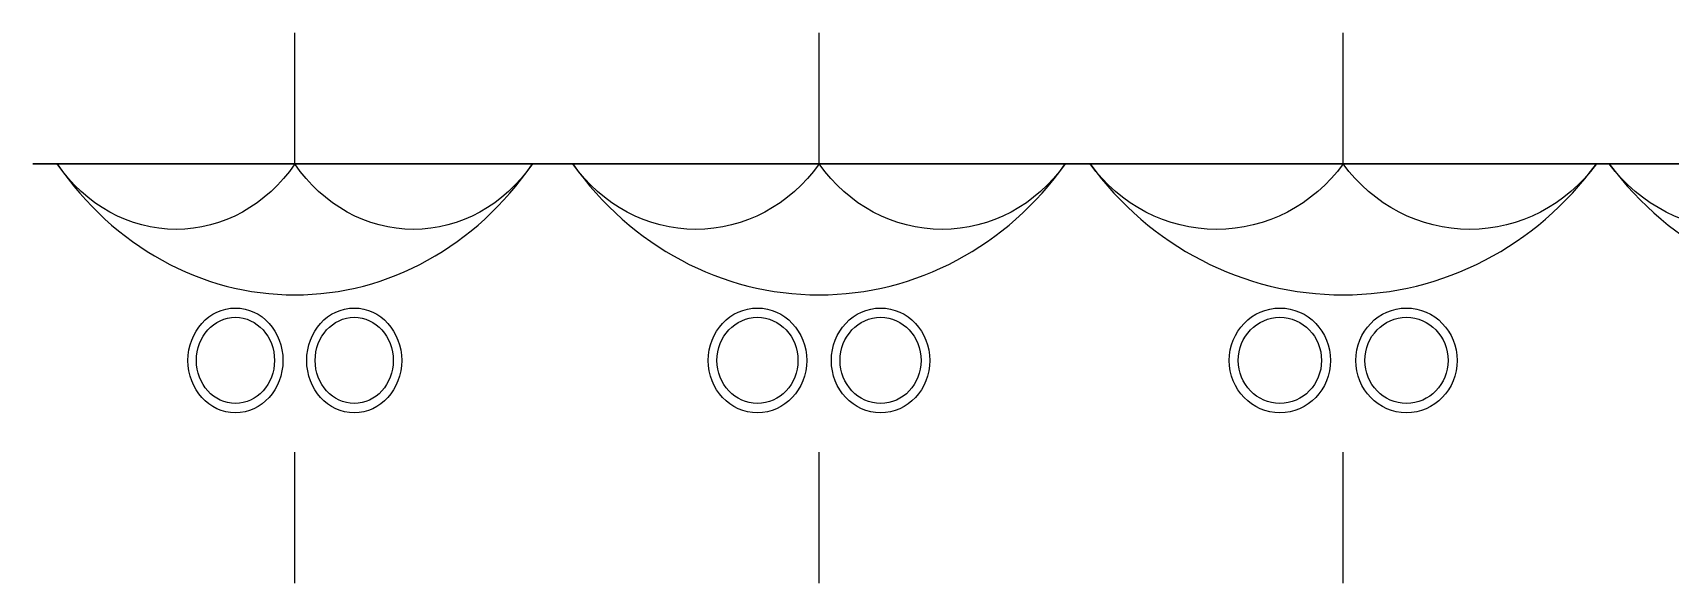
# Model space of a CAD drawing. Header units: inches. Extents: x -100 to 120, y -116 to 15.
# Drawn here: x -100 to -37.5, y -6 to 15 of the extents above; entities that cross this region are included whole.
import ezdxf

# ---------------------------------------------------------------- set-up
doc = ezdxf.new("R2010")
doc.units = ezdxf.units.IN
doc.header["$MEASUREMENT"] = 0

msp = doc.modelspace()

# ---------------------------------------------------------------- linework, layer by layer
at = {"extrusion": (-0.422618, 0, 0.906308)}
for p, q in [((-90, 10), (-90, 15)), ((-90, 10), (-99.063, 10, -4.226)), ((-90, -6), (-90, -1))]:
    msp.add_line(p, q, dxfattribs=at)
at = {"extrusion": (-0.34202, 0, 0.939693)}
for p, q in [((-70, 10), (-70, 15)), ((-70, 10), (-79.397, 10, -3.42)), ((-70, -6), (-70, -1))]:
    msp.add_line(p, q, dxfattribs=at)
at = {"extrusion": (-0.258819, 0, 0.965926)}
for p, q in [((-50, 10), (-50, 15)), ((-50, 10), (-59.659, 10, -2.588)), ((-50, -6), (-50, -1))]:
    msp.add_line(p, q, dxfattribs=at)
at = {"extrusion": (-1e-15, -1, -3e-16)}
for p, q in [((-90, 10), (-99.063, 10, -4.226)), ((-80.937, 10, 4.226), (-90, 10)), ((-70, 10), (-79.397, 10, -3.42)), ((-60.603, 10, 3.42), (-70, 10))]:
    msp.add_line(p, q, dxfattribs=at)
at = {"extrusion": (-1e-15, -1, -2e-16)}
for p, q in [((-50, 10), (-59.659, 10, -2.588)), ((-40.341, 10, 2.588), (-50, 10))]:
    msp.add_line(p, q, dxfattribs=at)
at = {"extrusion": (-1.1e-15, -1, -1e-16)}
msp.add_line((-30, 10), (-39.848, 10, -1.736), dxfattribs=at)
at = {"extrusion": (-0.173648, 0, 0.984808)}
msp.add_line((-30, 10), (-39.848, 10, -1.736), dxfattribs=at)
at = {"extrusion": (-0.422618, 0, 0.906308), "elevation": 38.036}
msp.add_lwpolyline([(-10, -81.568, -0.5), (-10, -91.568, 0.5), (-10, -71.568, -0.5)], format="xyb", close=True, dxfattribs=at)
at = {"extrusion": (-0.34202, 0, 0.939693), "elevation": 23.941}
msp.add_lwpolyline([(-10, -65.778, -0.5), (-10, -75.778, 0.5), (-10, -55.778, -0.5)], format="xyb", close=True, dxfattribs=at)
at = {"extrusion": (-0.258819, 0, 0.965926), "elevation": 12.941}
msp.add_lwpolyline([(-10, -48.296, -0.5), (-10, -58.296, 0.5), (-10, -38.296, -0.5)], format="xyb", close=True, dxfattribs=at)
at = {"extrusion": (-0.173648, 0, 0.984808), "elevation": 5.209}
msp.add_lwpolyline([(-10, -29.544, -0.5), (-10, -39.544, 0.5), (-10, -19.544, -0.5)], format="xyb", close=True, dxfattribs=at)
at = {"extrusion": (-1e-15, -1, -3e-16)}
for centre in [(-90, 0, -10), (-70, 0, -10)]:
    msp.add_circle(centre, 10, dxfattribs=at)
at = {"extrusion": (-1e-15, -1, -2e-16)}
msp.add_circle((-50, 0, -10), 10, dxfattribs=at)
at = {"extrusion": (-1.1e-15, -1, -1e-16)}
msp.add_circle((-30, 0, -10), 10, dxfattribs=at)
at = {"extrusion": (-0.422618, 0, 0.906308)}
for centre, radius in [((-2.5, -84.068, 38.036), 2), ((-2.5, -79.068, 38.036), 2), ((-2.5, -84.068, 38.036), 1.644), ((-2.5, -79.068, 38.036), 1.644)]:
    msp.add_circle(centre, radius, dxfattribs=at)
at = {"extrusion": (-0.34202, 0, 0.939693)}
for centre, radius in [((-2.5, -68.278, 23.941), 2), ((-2.5, -63.278, 23.941), 2), ((-2.5, -68.278, 23.941), 1.644), ((-2.5, -63.278, 23.941), 1.644)]:
    msp.add_circle(centre, radius, dxfattribs=at)
at = {"extrusion": (-0.258819, 0, 0.965926)}
for centre, radius in [((-2.5, -50.796, 12.941), 2), ((-2.5, -45.796, 12.941), 2), ((-2.5, -50.796, 12.941), 1.644), ((-2.5, -45.796, 12.941), 1.644)]:
    msp.add_circle(centre, radius, dxfattribs=at)

doc.saveas('drawing.dxf')
